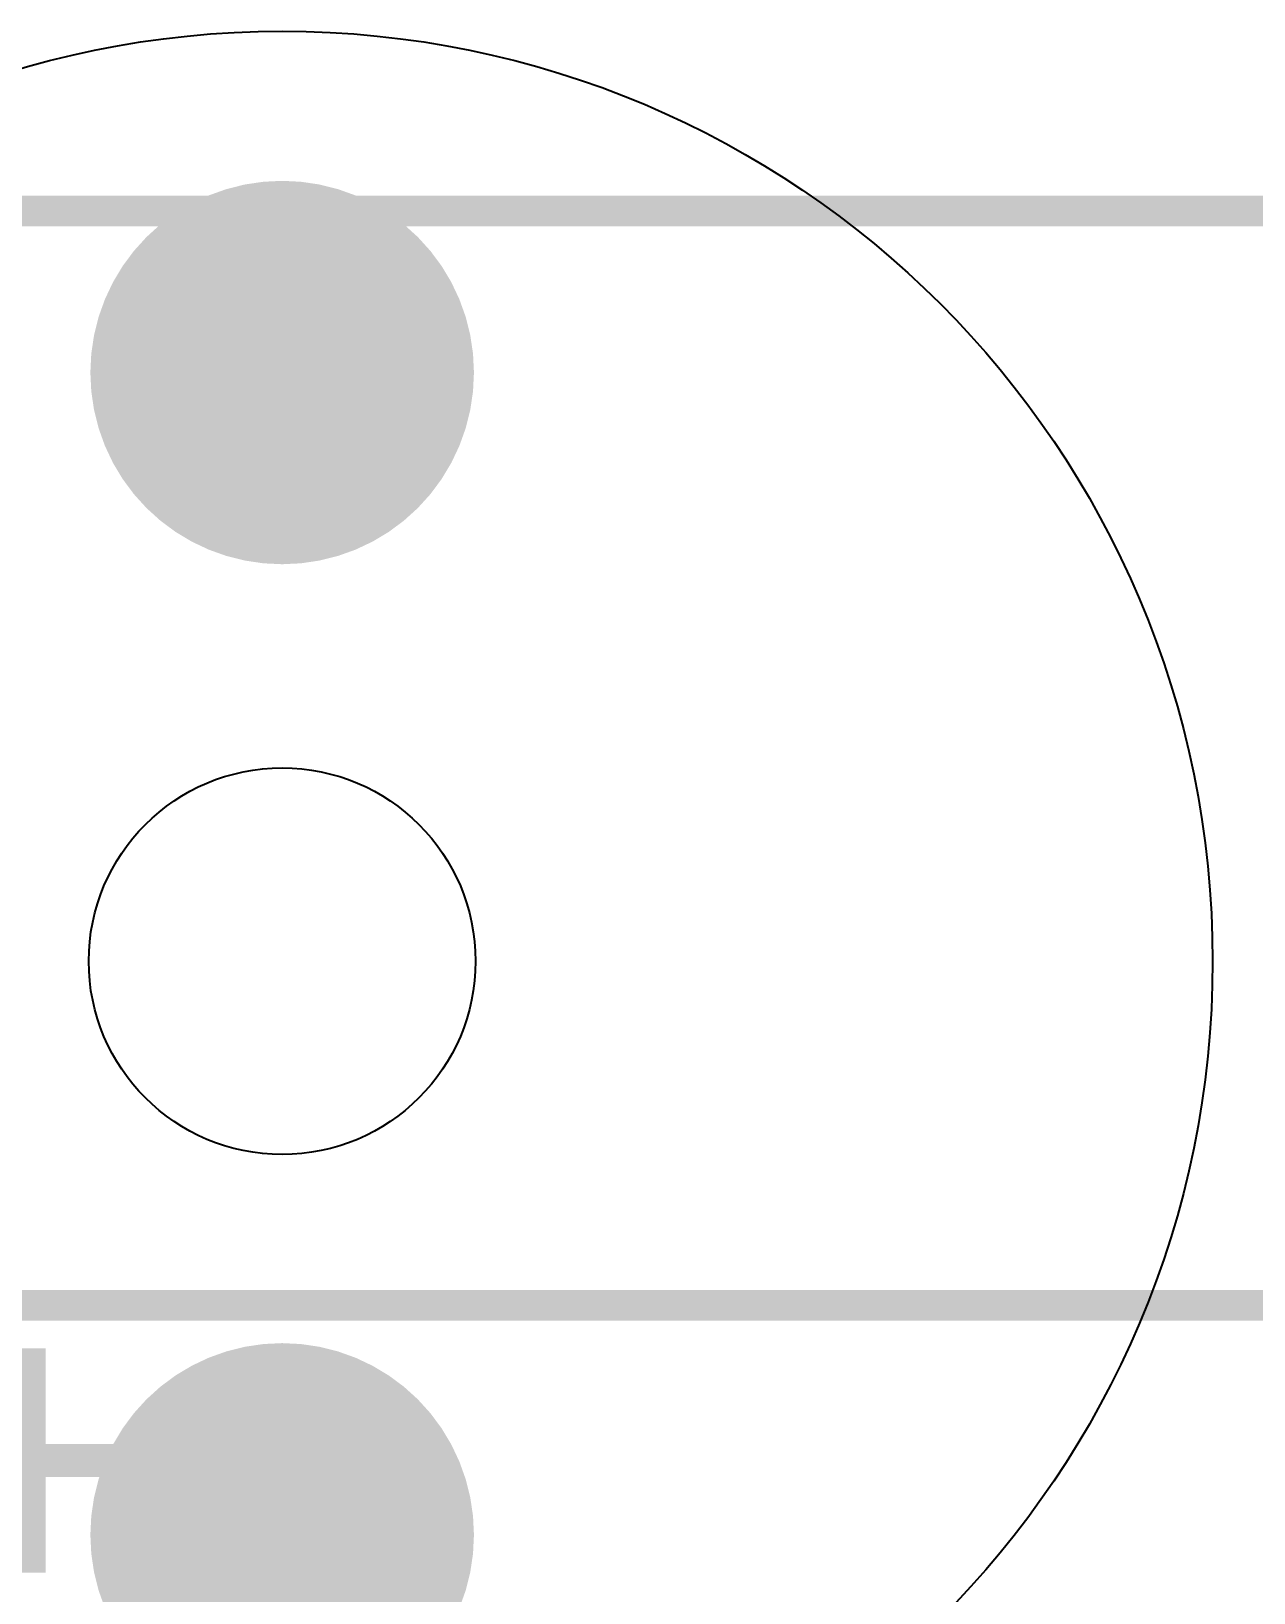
# Model space of a CAD drawing. Header units: inches. Extents: x 15 to 148, y 10 to 111.
# Drawn here: x 136.456 to 137.174, y 98.204 to 99.12 of the extents above; entities that cross this region are included whole.
import ezdxf

# ---------------------------------------------------------------- set-up
doc = ezdxf.new("R2010")
doc.units = ezdxf.units.IN
doc.header["$MEASUREMENT"] = 0
doc.layers.add('BLK_12AWG', color=7, linetype='Continuous')

# ---------------------------------------------------------------- blocks, each defined once
blk = doc.blocks.new('EPAD')
at = {"const_width": 0.5}
blk.add_lwpolyline([(-0.25, 0, 1), (0.25, 0, 1)], format="xyb", close=True, dxfattribs=at)
blk = doc.blocks.new('CEGHSD')
at = {"const_width": 0.008}
for points in [[(136.3371016324227, 100.1635600034614), (133.6205656324227, 100.1635600034614)], [(136.3371016324227, 100.1635600034614), (133.6205656324227, 100.1635600034614)], [(136.3371016324227, 100.1635600034614), (133.6205656324227, 100.1635600034614)], [(136.6914326324227, 99.87812700346143), (133.2662356324227, 99.87812700346143)], [(136.6914326324227, 99.87812700346143), (133.2662356324227, 99.87812700346143)], [(136.6914326324227, 99.87812700346143), (133.2662356324227, 99.87812700346143)]]:
    blk.add_lwpolyline(points, dxfattribs=at)
for radius in [0.242565, 0.242565, 0.242565, 0.050418, 0.050418, 0.050418]:
    blk.add_circle((133.9706366324227, 99.96789800346143), radius)
at = {"xscale": 0.1, "yscale": 0.1}
for p in [(133.9706366324227, 100.1214420034614), (133.9706366324227, 99.81829200346142)]:
    blk.add_blockref('EPAD', p, dxfattribs=at)
at = {"text_generation_flag": 2, "width": 1.125}
blk.add_text('+', height=0.08, rotation=270, dxfattribs=at).set_placement((133.8661486324227, 99.80254400346142))
blk.add_text('+', height=0.08, rotation=270, dxfattribs=at).set_placement((133.8661486324227, 99.80254400346142))
blk.add_text('+', height=0.08, rotation=270, dxfattribs=at).set_placement((133.8661486324227, 99.80254400346142))

msp = doc.modelspace()

# ---------------------------------------------------------------- block references
at = {"layer": 'BLK_12AWG', "xscale": 2.25, "yscale": 2.25, "zscale": 2.25}
msp.add_blockref('CEGHSD', (-164.8302734869564, -126.353197587316), dxfattribs=at)

doc.saveas('drawing.dxf')
